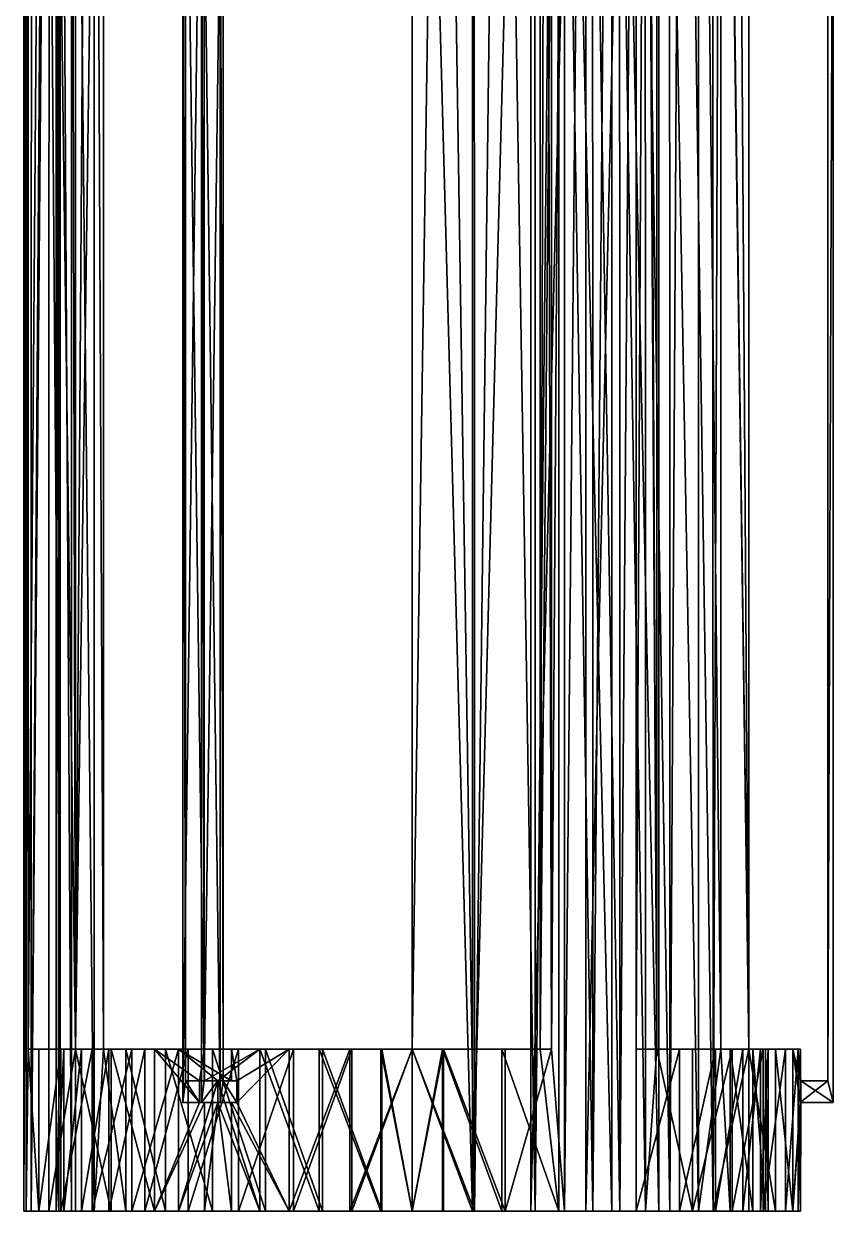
# Model space of a CAD drawing. Header units: inches. Extents: x 0 to 40, y 0 to 110.
# Drawn here: x 2 to 39.5, y 0 to 55 of the extents above; entities that cross this region are included whole.
import ezdxf

# ---------------------------------------------------------------- set-up
doc = ezdxf.new("R2010")
doc.units = ezdxf.units.IN
doc.header["$LTSCALE"] = 26.699852
doc.header["$MEASUREMENT"] = 0
doc.layers.add('1', color=7, linetype='CONTINUOUS')

msp = doc.modelspace()

# ---------------------------------------------------------------- linework, layer by layer
at = {"layer": '1', "linetype": 'Continuous'}
for points in [[(2.222, 99.036, 17.18), (2.961, 102.5, 17.31), (2.222, 7.5, 17.18), (2.222, 99.036, 17.18)], [(2.222, 7.5, 17.18), (2.961, 102.5, 17.31), (3.7, 7.5, 17.44), (2.222, 7.5, 17.18)], [(2.961, 102.5, 17.31), (3.7, 102.5, 17.44), (3.7, 7.5, 17.44), (2.961, 102.5, 17.31)], [(3.7, 7.5, 17.44), (3.7, 102.5, 17.44), (3.515, 102.5, 19.3), (3.7, 7.5, 17.44)], [(3.634, 102.5, 22.096), (3.634, 0, 22.096), (3.515, 102.5, 19.3), (3.634, 102.5, 22.096)], [(3.515, 102.5, 19.3), (3.634, 0, 22.096), (3.515, 0, 19.3), (3.515, 102.5, 19.3)], [(3.515, 102.5, 19.3), (3.515, 0, 19.3), (3.7, 7.5, 17.44), (3.515, 102.5, 19.3)], [(4.223, 102.5, 24.832), (4.223, 0, 24.832), (3.634, 102.5, 22.096), (4.223, 102.5, 24.832)], [(3.634, 102.5, 22.096), (4.223, 0, 24.832), (3.634, 0, 22.096), (3.634, 102.5, 22.096)], [(5.267, 102.5, 27.428), (5.267, 0, 27.428), (4.223, 102.5, 24.832), (5.267, 102.5, 27.428)], [(4.223, 102.5, 24.832), (5.267, 0, 27.428), (4.223, 0, 24.832), (4.223, 102.5, 24.832)], [(5.711, 7.5, 28.25), (5.711, 102.5, 28.25), (4.412, 7.5, 29), (5.711, 7.5, 28.25)], [(4.412, 7.5, 29), (5.711, 102.5, 28.25), (5.061, 102.5, 28.625), (4.412, 7.5, 29)], [(4.412, 7.5, 29), (5.061, 102.5, 28.625), (4.412, 99.036, 29), (4.412, 7.5, 29)], [(5.711, 102.5, 28.25), (5.711, 7.5, 28.25), (5.267, 102.5, 27.428), (5.711, 102.5, 28.25)], [(5.267, 102.5, 27.428), (5.711, 7.5, 28.25), (5.267, 0, 27.428), (5.267, 102.5, 27.428)], [(20, 7.5, 3.5), (22.789, 0, 3.737), (20, 102.5, 3.5), (20, 7.5, 3.5)], [(22.789, 0, 3.737), (22.789, 102.5, 3.737), (20, 102.5, 3.5), (22.789, 0, 3.737)], [(20, 7.5, 3.5), (20, 102.5, 3.5), (20, 7.5, 2), (20, 7.5, 3.5)], [(20, 7.5, 2), (20, 102.5, 3.5), (20, 102.5, 2.75), (20, 7.5, 2)], [(20, 7.5, 2), (20, 102.5, 2.75), (20, 99.036, 2), (20, 7.5, 2)], [(25.497, 0, 4.443), (25.497, 102.5, 4.443), (22.789, 0, 3.737), (25.497, 0, 4.443)], [(22.789, 0, 3.737), (25.497, 102.5, 4.443), (22.789, 102.5, 3.737), (22.789, 0, 3.737)], [(28.047, 0, 5.595), (28.047, 102.5, 5.595), (25.497, 0, 4.443), (28.047, 0, 5.595)], [(25.497, 0, 4.443), (28.047, 102.5, 5.595), (25.497, 102.5, 4.443), (25.497, 0, 4.443)], [(25.933, 7.5, 35.396), (25.933, 102.5, 35.396), (26.796, 102.5, 35.035), (25.933, 7.5, 35.396)], [(26.796, 102.5, 35.035), (26.796, 0, 35.035), (25.933, 7.5, 35.396), (26.796, 102.5, 35.035)], [(26.19, 102.5, 36.101), (25.933, 102.5, 35.396), (25.933, 7.5, 35.396), (26.19, 102.5, 36.101)], [(26.446, 7.5, 36.806), (26.19, 102.5, 36.101), (25.933, 7.5, 35.396), (26.446, 7.5, 36.806)], [(26.446, 99.036, 36.806), (26.19, 102.5, 36.101), (26.446, 7.5, 36.806), (26.446, 99.036, 36.806)], [(29.24, 102.5, 33.67), (29.24, 0, 33.67), (26.796, 102.5, 35.035), (29.24, 102.5, 33.67)], [(26.796, 102.5, 35.035), (29.24, 0, 33.67), (26.796, 0, 35.035), (26.796, 102.5, 35.035)], [(30.366, 0, 7.162), (30.366, 102.5, 7.162), (28.047, 0, 5.595), (30.366, 0, 7.162)], [(28.047, 0, 5.595), (30.366, 102.5, 7.162), (28.047, 102.5, 5.595), (28.047, 0, 5.595)], [(31.417, 102.5, 31.912), (31.417, 0, 31.912), (29.24, 102.5, 33.67), (31.417, 102.5, 31.912)], [(29.24, 102.5, 33.67), (31.417, 0, 31.912), (29.24, 0, 33.67), (29.24, 102.5, 33.67)], [(30.366, 0, 7.162), (30.367, 7.5, 7.163), (30.366, 102.5, 7.162), (30.366, 0, 7.162)], [(30.849, 102.5, 6.589), (30.366, 102.5, 7.162), (30.367, 7.5, 7.163), (30.849, 102.5, 6.589)], [(31.331, 7.5, 6.014), (30.849, 102.5, 6.589), (30.367, 7.5, 7.163), (31.331, 7.5, 6.014)], [(31.331, 99.036, 6.014), (30.849, 102.5, 6.589), (31.331, 7.5, 6.014), (31.331, 99.036, 6.014)], [(33.266, 102.5, 29.811), (33.266, 0, 29.811), (31.417, 102.5, 31.912), (33.266, 102.5, 29.811)], [(31.417, 102.5, 31.912), (33.266, 0, 29.811), (31.417, 0, 31.912), (31.417, 102.5, 31.912)], [(34.289, 102.5, 28.25), (34.289, 7.5, 28.25), (33.266, 102.5, 29.811), (34.289, 102.5, 28.25)], [(33.266, 102.5, 29.811), (34.289, 7.5, 28.25), (33.266, 0, 29.811), (33.266, 102.5, 29.811)], [(34.289, 7.5, 28.25), (34.289, 102.5, 28.25), (35.588, 7.5, 29), (34.289, 7.5, 28.25)], [(35.588, 7.5, 29), (34.289, 102.5, 28.25), (34.939, 102.5, 28.625), (35.588, 7.5, 29)], [(35.588, 7.5, 29), (34.939, 102.5, 28.625), (35.588, 99.036, 29), (35.588, 7.5, 29)], [(2.131, 0, 17.83), (2.017, 99.036, 20.724), (2.013, 99.036, 20.689), (2.131, 0, 17.83)], [(2.131, 0, 17.83), (2.013, 99.036, 20.689), (2.119, 99.036, 17.936), (2.131, 0, 17.83)], [(2.015, 0, 20.725), (2.364, 0, 23.6), (2.376, 99.036, 23.597), (2.015, 0, 20.725)], [(2.376, 99.036, 23.597), (2.329, 99.036, 23.427), (2.015, 0, 20.725), (2.376, 99.036, 23.597)], [(2.015, 0, 20.725), (2.329, 99.036, 23.427), (2.017, 99.036, 20.724), (2.015, 0, 20.725)], [(2.015, 0, 20.725), (2.017, 99.036, 20.724), (2.131, 0, 17.83), (2.015, 0, 20.725)], [(2.119, 99.036, 17.936), (2.133, 99.036, 17.831), (2.131, 0, 17.83), (2.119, 99.036, 17.936)], [(2.131, 0, 17.83), (2.133, 99.036, 17.831), (2.222, 7.5, 17.18), (2.131, 0, 17.83)], [(2.133, 99.036, 17.831), (2.222, 99.036, 17.18), (2.222, 7.5, 17.18), (2.133, 99.036, 17.831)], [(3.17, 0, 26.383), (3.189, 99.036, 26.374), (2.364, 0, 23.6), (3.17, 0, 26.383)], [(2.364, 0, 23.6), (3.189, 99.036, 26.374), (3.059, 99.036, 26.084), (2.364, 0, 23.6)], [(2.364, 0, 23.6), (3.059, 99.036, 26.084), (2.376, 99.036, 23.597), (2.364, 0, 23.6)], [(3.17, 0, 26.383), (4.412, 7.5, 29), (3.189, 99.036, 26.374), (3.17, 0, 26.383)], [(3.189, 99.036, 26.374), (4.412, 7.5, 29), (4.187, 99.036, 28.599), (3.189, 99.036, 26.374)], [(4.187, 99.036, 28.599), (4.412, 7.5, 29), (4.412, 99.036, 29), (4.187, 99.036, 28.599)], [(21.378, 99.036, 2.053), (22.887, 0, 2.233), (20, 7.5, 2), (21.378, 99.036, 2.053)], [(21.378, 99.036, 2.053), (20, 7.5, 2), (20, 99.036, 2), (21.378, 99.036, 2.053)], [(22.879, 99.036, 2.285), (22.887, 0, 2.233), (21.378, 99.036, 2.053), (22.879, 99.036, 2.285)], [(24.101, 99.036, 2.473), (22.887, 0, 2.233), (22.879, 99.036, 2.285), (24.101, 99.036, 2.473)], [(24.101, 99.036, 2.473), (25.7, 0, 2.926), (22.887, 0, 2.233), (24.101, 99.036, 2.473)], [(25.685, 99.036, 2.975), (25.7, 0, 2.926), (24.101, 99.036, 2.473), (25.685, 99.036, 2.975)], [(26.729, 99.036, 3.305), (25.7, 0, 2.926), (25.685, 99.036, 2.975), (26.729, 99.036, 3.305)], [(26.729, 99.036, 3.305), (28.365, 0, 4.062), (25.7, 0, 2.926), (26.729, 99.036, 3.305)], [(26.446, 99.036, 36.806), (26.446, 7.5, 36.806), (27.048, 99.036, 36.542), (26.446, 99.036, 36.806)], [(27.048, 99.036, 36.542), (26.446, 7.5, 36.806), (27.055, 0, 36.56), (27.048, 99.036, 36.542)], [(28.344, 99.036, 4.105), (28.365, 0, 4.062), (26.729, 99.036, 3.305), (28.344, 99.036, 4.105)], [(27.048, 99.036, 36.542), (27.055, 0, 36.56), (27.987, 99.036, 36.131), (27.048, 99.036, 36.542)], [(27.987, 99.036, 36.131), (27.055, 0, 36.56), (29.62, 0, 35.213), (27.987, 99.036, 36.131)], [(27.987, 99.036, 36.131), (29.62, 0, 35.213), (29.597, 99.036, 35.174), (27.987, 99.036, 36.131)], [(29.198, 99.036, 4.528), (28.365, 0, 4.062), (28.344, 99.036, 4.105), (29.198, 99.036, 4.528)], [(29.198, 99.036, 4.528), (30.813, 0, 5.61), (28.365, 0, 4.062), (29.198, 99.036, 4.528)], [(30.793, 99.036, 5.639), (30.813, 0, 5.61), (29.198, 99.036, 4.528), (30.793, 99.036, 5.639)], [(29.597, 99.036, 35.174), (29.62, 0, 35.213), (30.356, 99.036, 34.723), (29.597, 99.036, 35.174)], [(30.356, 99.036, 34.723), (29.62, 0, 35.213), (31.936, 0, 33.473), (30.356, 99.036, 34.723)], [(30.356, 99.036, 34.723), (31.936, 0, 33.473), (31.91, 99.036, 33.441), (30.356, 99.036, 34.723)], [(31.331, 99.036, 6.014), (31.331, 7.5, 6.014), (30.793, 99.036, 5.639), (31.331, 99.036, 6.014)], [(30.793, 99.036, 5.639), (31.331, 7.5, 6.014), (30.813, 0, 5.61), (30.793, 99.036, 5.639)], [(31.91, 99.036, 33.441), (31.936, 0, 33.473), (32.482, 99.036, 32.969), (31.91, 99.036, 33.441)], [(32.482, 99.036, 32.969), (31.936, 0, 33.473), (33.943, 0, 31.384), (32.482, 99.036, 32.969)], [(32.482, 99.036, 32.969), (33.943, 0, 31.384), (33.916, 99.036, 31.36), (32.482, 99.036, 32.969)], [(33.916, 99.036, 31.36), (33.943, 0, 31.384), (34.315, 99.036, 30.912), (33.916, 99.036, 31.36)], [(34.315, 99.036, 30.912), (33.943, 0, 31.384), (35.588, 7.5, 29), (34.315, 99.036, 30.912)], [(34.315, 99.036, 30.912), (35.588, 7.5, 29), (35.588, 99.036, 29), (34.315, 99.036, 30.912)], [(9.384, 71, 36.387), (9.509, 71, 36.171), (9.509, 6.036, 36.171), (9.384, 71, 36.387)], [(9.509, 6.036, 36.171), (9.384, 5.036, 36.387), (9.384, 71, 36.387), (9.509, 6.036, 36.171)], [(10.25, 5.036, 36.887), (10.25, 71, 36.887), (9.384, 5.036, 36.387), (10.25, 5.036, 36.887)], [(9.384, 5.036, 36.387), (10.25, 71, 36.887), (9.384, 71, 36.387), (9.384, 5.036, 36.387)], [(9.509, 6.036, 36.171), (9.509, 71, 36.171), (10.375, 6.036, 36.671), (9.509, 6.036, 36.171)], [(10.375, 6.036, 36.671), (9.509, 71, 36.171), (10.375, 71, 36.671), (10.375, 6.036, 36.671)], [(10.375, 71, 3.329), (10.25, 71, 3.113), (10.375, 6.036, 3.329), (10.375, 71, 3.329)], [(10.375, 6.036, 3.329), (10.25, 71, 3.113), (10.25, 5.036, 3.113), (10.375, 6.036, 3.329)], [(10.25, 5.036, 3.113), (10.25, 71, 3.113), (11.116, 5.036, 2.613), (10.25, 5.036, 3.113)], [(11.116, 5.036, 2.613), (10.25, 71, 3.113), (11.116, 71, 2.613), (11.116, 5.036, 2.613)], [(10.375, 71, 36.671), (10.25, 71, 36.887), (10.375, 6.036, 36.671), (10.375, 71, 36.671)], [(10.375, 6.036, 36.671), (10.25, 71, 36.887), (10.25, 5.036, 36.887), (10.375, 6.036, 36.671)], [(11.241, 6.036, 2.829), (11.241, 71, 2.829), (10.375, 6.036, 3.329), (11.241, 6.036, 2.829)], [(10.375, 6.036, 3.329), (11.241, 71, 2.829), (10.375, 71, 3.329), (10.375, 6.036, 3.329)], [(11.116, 71, 2.613), (11.241, 71, 2.829), (11.241, 6.036, 2.829), (11.116, 71, 2.613)], [(11.241, 6.036, 2.829), (11.116, 5.036, 2.613), (11.116, 71, 2.613), (11.241, 6.036, 2.829)], [(39.25, 6.036, 21), (39.25, 71, 21), (39.25, 6.036, 20), (39.25, 6.036, 21)], [(39.25, 6.036, 20), (39.25, 71, 21), (39.25, 71, 20), (39.25, 6.036, 20)], [(39.25, 71, 20), (39.5, 71, 20), (39.25, 6.036, 20), (39.25, 71, 20)], [(39.25, 6.036, 20), (39.5, 71, 20), (39.5, 5.036, 20), (39.25, 6.036, 20)], [(39.5, 71, 21), (39.25, 71, 21), (39.25, 6.036, 21), (39.5, 71, 21)], [(39.25, 6.036, 21), (39.5, 5.036, 21), (39.5, 71, 21), (39.25, 6.036, 21)], [(39.5, 5.036, 20), (39.5, 71, 20), (39.5, 5.036, 21), (39.5, 5.036, 20)], [(39.5, 5.036, 21), (39.5, 71, 20), (39.5, 71, 21), (39.5, 5.036, 21)], [(2.131, 0, 17.83), (2.222, 7.5, 17.18), (2.711, 0, 14.992), (2.131, 0, 17.83)], [(2.222, 7.5, 17.18), (3.7, 7.5, 17.44), (3.87, 7.5, 16.524), (2.222, 7.5, 17.18)], [(3.87, 7.5, 16.524), (2.711, 7.5, 14.992), (2.222, 7.5, 17.18), (3.87, 7.5, 16.524)], [(2.711, 0, 14.992), (2.222, 7.5, 17.18), (2.711, 7.5, 14.992), (2.711, 0, 14.992)], [(3.87, 7.5, 16.524), (3.738, 7.5, 12.284), (2.711, 7.5, 14.992), (3.87, 7.5, 16.524)], [(2.711, 0, 14.992), (3.738, 7.5, 12.284), (3.738, 0, 12.284), (2.711, 0, 14.992)], [(2.711, 0, 14.992), (2.711, 7.5, 14.992), (3.738, 7.5, 12.284), (2.711, 0, 14.992)], [(4.412, 0, 29), (4.412, 7.5, 29), (3.17, 0, 26.383), (4.412, 0, 29)], [(3.515, 0, 19.3), (3.87, 0, 16.524), (3.87, 7.5, 16.524), (3.515, 0, 19.3)], [(3.7, 7.5, 17.44), (3.515, 0, 19.3), (3.87, 7.5, 16.524), (3.7, 7.5, 17.44)], [(4.69, 7.5, 13.848), (5.186, 7.5, 9.775), (3.738, 7.5, 12.284), (4.69, 7.5, 13.848)], [(4.69, 7.5, 13.848), (3.738, 7.5, 12.284), (3.87, 7.5, 16.524), (4.69, 7.5, 13.848)], [(3.738, 0, 12.284), (3.738, 7.5, 12.284), (5.186, 7.5, 9.775), (3.738, 0, 12.284)], [(3.738, 0, 12.284), (5.186, 7.5, 9.775), (5.186, 0, 9.775), (3.738, 0, 12.284)], [(3.87, 7.5, 16.524), (3.87, 0, 16.524), (4.69, 7.5, 13.848), (3.87, 7.5, 16.524)], [(4.69, 7.5, 13.848), (3.87, 0, 16.524), (4.69, 0, 13.848), (4.69, 7.5, 13.848)], [(5.711, 7.5, 28.25), (4.412, 7.5, 29), (6.734, 7.5, 29.811), (5.711, 7.5, 28.25)], [(6.734, 7.5, 29.811), (4.412, 7.5, 29), (6.057, 7.5, 31.384), (6.734, 7.5, 29.811)], [(4.412, 7.5, 29), (4.412, 0, 29), (6.057, 0, 31.384), (4.412, 7.5, 29)], [(4.412, 7.5, 29), (6.057, 0, 31.384), (6.057, 7.5, 31.384), (4.412, 7.5, 29)], [(4.69, 7.5, 13.848), (4.69, 0, 13.848), (5.95, 7.5, 11.349), (4.69, 7.5, 13.848)], [(5.95, 7.5, 11.349), (4.69, 0, 13.848), (5.95, 0, 11.349), (5.95, 7.5, 11.349)], [(5.95, 7.5, 11.349), (5.186, 7.5, 9.775), (4.69, 7.5, 13.848), (5.95, 7.5, 11.349)], [(5.95, 7.5, 11.349), (7.018, 7.5, 7.531), (5.186, 7.5, 9.775), (5.95, 7.5, 11.349)], [(5.186, 0, 9.775), (5.186, 7.5, 9.775), (7.018, 7.5, 7.531), (5.186, 0, 9.775)], [(5.186, 0, 9.775), (7.018, 7.5, 7.531), (7.018, 0, 7.531), (5.186, 0, 9.775)], [(5.711, 7.5, 28.25), (6.734, 0, 29.811), (5.267, 0, 27.428), (5.711, 7.5, 28.25)], [(6.734, 7.5, 29.811), (6.734, 0, 29.811), (5.711, 7.5, 28.25), (6.734, 7.5, 29.811)], [(5.95, 7.5, 11.349), (5.95, 0, 11.349), (7.614, 7.5, 9.099), (5.95, 7.5, 11.349)], [(7.614, 7.5, 9.099), (5.95, 0, 11.349), (7.614, 0, 9.099), (7.614, 7.5, 9.099)], [(7.614, 7.5, 9.099), (7.018, 7.5, 7.531), (5.95, 7.5, 11.349), (7.614, 7.5, 9.099)], [(6.734, 7.5, 29.811), (6.057, 7.5, 31.384), (8.583, 7.5, 31.912), (6.734, 7.5, 29.811)], [(8.583, 7.5, 31.912), (6.057, 7.5, 31.384), (8.064, 7.5, 33.473), (8.583, 7.5, 31.912)], [(6.057, 7.5, 31.384), (6.057, 0, 31.384), (8.064, 0, 33.473), (6.057, 7.5, 31.384)], [(6.057, 7.5, 31.384), (8.064, 0, 33.473), (8.064, 7.5, 33.473), (6.057, 7.5, 31.384)], [(8.583, 7.5, 31.912), (8.583, 0, 31.912), (6.734, 7.5, 29.811), (8.583, 7.5, 31.912)], [(6.734, 7.5, 29.811), (8.583, 0, 31.912), (6.734, 0, 29.811), (6.734, 7.5, 29.811)], [(7.614, 7.5, 9.099), (9.187, 7.5, 5.61), (7.018, 7.5, 7.531), (7.614, 7.5, 9.099)], [(7.018, 0, 7.531), (7.018, 7.5, 7.531), (9.187, 7.5, 5.61), (7.018, 0, 7.531)], [(7.018, 0, 7.531), (9.187, 7.5, 5.61), (9.187, 0, 5.61), (7.018, 0, 7.531)], [(7.614, 7.5, 9.099), (7.614, 0, 9.099), (9.634, 7.5, 7.162), (7.614, 7.5, 9.099)], [(9.634, 7.5, 7.162), (7.614, 0, 9.099), (9.634, 0, 7.162), (9.634, 7.5, 7.162)], [(9.634, 7.5, 7.162), (9.187, 7.5, 5.61), (7.614, 7.5, 9.099), (9.634, 7.5, 7.162)], [(8.583, 7.5, 31.912), (8.064, 7.5, 33.473), (10.76, 7.5, 33.67), (8.583, 7.5, 31.912)], [(10.76, 7.5, 33.67), (8.064, 7.5, 33.473), (10.38, 7.5, 35.213), (10.76, 7.5, 33.67)], [(10.148, 6.036, 35.064), (10.38, 7.5, 35.213), (8.064, 7.5, 33.473), (10.148, 6.036, 35.064)], [(10.148, 6.036, 35.064), (8.064, 7.5, 33.473), (10.148, 5.036, 35.064), (10.148, 6.036, 35.064)], [(10.148, 5.036, 35.064), (8.064, 7.5, 33.473), (8.064, 0, 33.473), (10.148, 5.036, 35.064)], [(10.76, 7.5, 33.67), (10.76, 0, 33.67), (8.583, 7.5, 31.912), (10.76, 7.5, 33.67)], [(8.583, 7.5, 31.912), (10.76, 0, 33.67), (8.583, 0, 31.912), (8.583, 7.5, 31.912)], [(9.634, 7.5, 7.162), (11.635, 7.5, 4.062), (9.187, 7.5, 5.61), (9.634, 7.5, 7.162)], [(11.635, 7.5, 4.062), (11.635, 6.036, 4.062), (9.187, 7.5, 5.61), (11.635, 7.5, 4.062)], [(9.187, 7.5, 5.61), (11.635, 6.036, 4.062), (11, 6.036, 4.412), (9.187, 7.5, 5.61)], [(9.187, 0, 5.61), (9.187, 7.5, 5.61), (11, 6.036, 4.412), (9.187, 0, 5.61)], [(9.634, 7.5, 7.162), (9.634, 0, 7.162), (11.953, 7.5, 5.595), (9.634, 7.5, 7.162)], [(11.953, 7.5, 5.595), (9.634, 0, 7.162), (11.953, 0, 5.595), (11.953, 7.5, 5.595)], [(11.953, 7.5, 5.595), (11.635, 7.5, 4.062), (9.634, 7.5, 7.162), (11.953, 7.5, 5.595)], [(10.38, 6.036, 35.213), (10.38, 7.5, 35.213), (10.148, 6.036, 35.064), (10.38, 6.036, 35.213)], [(10.76, 7.5, 33.67), (10.38, 7.5, 35.213), (13.204, 7.5, 35.035), (10.76, 7.5, 33.67)], [(13.204, 7.5, 35.035), (10.38, 7.5, 35.213), (12.945, 7.5, 36.56), (13.204, 7.5, 35.035)], [(11, 6.036, 35.588), (12.945, 7.5, 36.56), (10.38, 6.036, 35.213), (11, 6.036, 35.588)], [(10.38, 6.036, 35.213), (12.945, 7.5, 36.56), (10.38, 7.5, 35.213), (10.38, 6.036, 35.213)], [(13.204, 7.5, 35.035), (13.204, 0, 35.035), (10.76, 7.5, 33.67), (13.204, 7.5, 35.035)], [(10.76, 7.5, 33.67), (13.204, 0, 35.035), (10.76, 0, 33.67), (10.76, 7.5, 33.67)], [(12.945, 0, 36.56), (12.945, 7.5, 36.56), (11, 6.036, 35.588), (12.945, 0, 36.56)], [(11.953, 7.5, 5.595), (14.3, 7.5, 2.926), (11.635, 7.5, 4.062), (11.953, 7.5, 5.595)], [(14.3, 7.5, 2.926), (11.88, 6.036, 3.936), (11.635, 7.5, 4.062), (14.3, 7.5, 2.926)], [(11.635, 7.5, 4.062), (11.88, 6.036, 3.936), (11.635, 6.036, 4.062), (11.635, 7.5, 4.062)], [(14.3, 7.5, 2.926), (14.3, 0, 2.926), (11.88, 5.036, 3.936), (14.3, 7.5, 2.926)], [(14.3, 7.5, 2.926), (11.88, 5.036, 3.936), (11.88, 6.036, 3.936), (14.3, 7.5, 2.926)], [(11.953, 7.5, 5.595), (11.953, 0, 5.595), (14.503, 7.5, 4.443), (11.953, 7.5, 5.595)], [(14.503, 7.5, 4.443), (11.953, 0, 5.595), (14.503, 0, 4.443), (14.503, 7.5, 4.443)], [(14.503, 7.5, 4.443), (14.3, 7.5, 2.926), (11.953, 7.5, 5.595), (14.503, 7.5, 4.443)], [(13.204, 7.5, 35.035), (12.945, 7.5, 36.56), (15.842, 7.5, 35.968), (13.204, 7.5, 35.035)], [(15.842, 7.5, 35.968), (12.945, 7.5, 36.56), (15.692, 7.5, 37.477), (15.842, 7.5, 35.968)], [(15.692, 0, 37.477), (15.692, 7.5, 37.477), (12.945, 7.5, 36.56), (15.692, 0, 37.477)], [(15.692, 0, 37.477), (12.945, 7.5, 36.56), (12.945, 0, 36.56), (15.692, 0, 37.477)], [(15.842, 7.5, 35.968), (15.842, 0, 35.968), (13.204, 7.5, 35.035), (15.842, 7.5, 35.968)], [(13.204, 7.5, 35.035), (15.842, 0, 35.968), (13.204, 0, 35.035), (13.204, 7.5, 35.035)], [(14.503, 7.5, 4.443), (17.113, 7.5, 2.233), (14.3, 7.5, 2.926), (14.503, 7.5, 4.443)], [(17.113, 7.5, 2.233), (17.113, 0, 2.233), (14.3, 0, 2.926), (17.113, 7.5, 2.233)], [(17.113, 7.5, 2.233), (14.3, 0, 2.926), (14.3, 7.5, 2.926), (17.113, 7.5, 2.233)], [(14.503, 7.5, 4.443), (14.503, 0, 4.443), (17.211, 7.5, 3.737), (14.503, 7.5, 4.443)], [(17.211, 7.5, 3.737), (14.503, 0, 4.443), (17.211, 0, 3.737), (17.211, 7.5, 3.737)], [(17.211, 7.5, 3.737), (17.113, 7.5, 2.233), (14.503, 7.5, 4.443), (17.211, 7.5, 3.737)], [(15.842, 7.5, 35.968), (15.692, 7.5, 37.477), (18.601, 7.5, 36.441), (15.842, 7.5, 35.968)], [(18.601, 7.5, 36.441), (15.692, 7.5, 37.477), (18.552, 7.5, 37.942), (18.601, 7.5, 36.441)], [(18.552, 0, 37.942), (18.552, 7.5, 37.942), (15.692, 7.5, 37.477), (18.552, 0, 37.942)], [(18.552, 0, 37.942), (15.692, 7.5, 37.477), (15.692, 0, 37.477), (18.552, 0, 37.942)], [(18.601, 7.5, 36.441), (18.601, 0, 36.441), (15.842, 7.5, 35.968), (18.601, 7.5, 36.441)], [(15.842, 7.5, 35.968), (18.601, 0, 36.441), (15.842, 0, 35.968), (15.842, 7.5, 35.968)], [(17.211, 7.5, 3.737), (20, 7.5, 2), (17.113, 7.5, 2.233), (17.211, 7.5, 3.737)], [(20, 7.5, 2), (20, 0, 2), (17.113, 0, 2.233), (20, 7.5, 2)], [(20, 7.5, 2), (17.113, 0, 2.233), (17.113, 7.5, 2.233), (20, 7.5, 2)], [(17.211, 7.5, 3.737), (17.211, 0, 3.737), (20, 7.5, 3.5), (17.211, 7.5, 3.737)], [(17.211, 0, 3.737), (20, 0, 3.5), (20, 7.5, 3.5), (17.211, 0, 3.737)], [(20, 7.5, 3.5), (20, 7.5, 2), (17.211, 7.5, 3.737), (20, 7.5, 3.5)], [(18.601, 7.5, 36.441), (18.552, 7.5, 37.942), (21.399, 7.5, 36.441), (18.601, 7.5, 36.441)], [(21.399, 7.5, 36.441), (18.552, 7.5, 37.942), (21.448, 7.5, 37.942), (21.399, 7.5, 36.441)], [(20, 0, 38), (21.448, 7.5, 37.942), (18.552, 7.5, 37.942), (20, 0, 38)], [(20, 0, 38), (18.552, 7.5, 37.942), (18.552, 0, 37.942), (20, 0, 38)], [(21.399, 7.5, 36.441), (20, 0, 36.5), (18.601, 7.5, 36.441), (21.399, 7.5, 36.441)], [(18.601, 7.5, 36.441), (20, 0, 36.5), (18.601, 0, 36.441), (18.601, 7.5, 36.441)], [(21.399, 7.5, 36.441), (21.399, 0, 36.441), (20, 0, 36.5), (21.399, 7.5, 36.441)], [(20, 7.5, 3.5), (20, 0, 3.5), (22.789, 0, 3.737), (20, 7.5, 3.5)], [(21.448, 0, 37.942), (21.448, 7.5, 37.942), (20, 0, 38), (21.448, 0, 37.942)], [(22.887, 0, 2.233), (20, 0, 2), (20, 7.5, 2), (22.887, 0, 2.233)], [(21.399, 7.5, 36.441), (24.158, 7.5, 35.968), (24.158, 0, 35.968), (21.399, 7.5, 36.441)], [(24.158, 0, 35.968), (21.399, 0, 36.441), (21.399, 7.5, 36.441), (24.158, 0, 35.968)], [(21.399, 7.5, 36.441), (21.448, 7.5, 37.942), (24.158, 7.5, 35.968), (21.399, 7.5, 36.441)], [(24.158, 7.5, 35.968), (21.448, 7.5, 37.942), (24.308, 7.5, 37.477), (24.158, 7.5, 35.968)], [(21.448, 7.5, 37.942), (21.448, 0, 37.942), (24.308, 0, 37.477), (21.448, 7.5, 37.942)], [(24.308, 0, 37.477), (24.308, 7.5, 37.477), (21.448, 7.5, 37.942), (24.308, 0, 37.477)], [(24.158, 0, 35.968), (24.158, 7.5, 35.968), (26.796, 0, 35.035), (24.158, 0, 35.968)], [(25.933, 7.5, 35.396), (26.796, 0, 35.035), (24.158, 7.5, 35.968), (25.933, 7.5, 35.396)], [(24.158, 7.5, 35.968), (24.308, 7.5, 37.477), (25.933, 7.5, 35.396), (24.158, 7.5, 35.968)], [(25.933, 7.5, 35.396), (24.308, 7.5, 37.477), (26.446, 7.5, 36.806), (25.933, 7.5, 35.396)], [(27.055, 0, 36.56), (26.446, 7.5, 36.806), (24.308, 0, 37.477), (27.055, 0, 36.56)], [(24.308, 0, 37.477), (26.446, 7.5, 36.806), (24.308, 7.5, 37.477), (24.308, 0, 37.477)], [(32.386, 0, 9.099), (32.386, 7.5, 9.099), (30.366, 0, 7.162), (32.386, 0, 9.099)], [(32.386, 7.5, 9.099), (30.367, 7.5, 7.163), (30.366, 0, 7.162), (32.386, 7.5, 9.099)], [(31.331, 7.5, 6.014), (30.367, 7.5, 7.163), (32.982, 7.5, 7.531), (31.331, 7.5, 6.014)], [(32.982, 7.5, 7.531), (30.367, 7.5, 7.163), (32.386, 7.5, 9.099), (32.982, 7.5, 7.531)], [(30.813, 0, 5.61), (31.331, 7.5, 6.014), (32.982, 0, 7.531), (30.813, 0, 5.61)], [(32.982, 0, 7.531), (31.331, 7.5, 6.014), (32.982, 7.5, 7.531), (32.982, 0, 7.531)], [(34.05, 0, 11.349), (34.05, 7.5, 11.349), (32.386, 0, 9.099), (34.05, 0, 11.349)], [(32.386, 0, 9.099), (34.05, 7.5, 11.349), (32.386, 7.5, 9.099), (32.386, 0, 9.099)], [(32.982, 7.5, 7.531), (32.386, 7.5, 9.099), (34.814, 7.5, 9.775), (32.982, 7.5, 7.531)], [(34.814, 7.5, 9.775), (32.386, 7.5, 9.099), (34.05, 7.5, 11.349), (34.814, 7.5, 9.775)], [(32.982, 0, 7.531), (34.814, 7.5, 9.775), (34.814, 0, 9.775), (32.982, 0, 7.531)], [(32.982, 0, 7.531), (32.982, 7.5, 7.531), (34.814, 7.5, 9.775), (32.982, 0, 7.531)], [(33.266, 0, 29.811), (34.289, 7.5, 28.25), (34.733, 0, 27.428), (33.266, 0, 29.811)], [(33.943, 0, 31.384), (35.588, 0, 29), (35.588, 7.5, 29), (33.943, 0, 31.384)], [(35.31, 0, 13.848), (35.31, 7.5, 13.848), (34.05, 0, 11.349), (35.31, 0, 13.848)], [(34.05, 0, 11.349), (35.31, 7.5, 13.848), (34.05, 7.5, 11.349), (34.05, 0, 11.349)], [(34.814, 7.5, 9.775), (34.05, 7.5, 11.349), (36.262, 7.5, 12.284), (34.814, 7.5, 9.775)], [(36.262, 7.5, 12.284), (34.05, 7.5, 11.349), (35.31, 7.5, 13.848), (36.262, 7.5, 12.284)], [(34.733, 0, 27.428), (34.289, 7.5, 28.25), (34.733, 7.5, 27.428), (34.733, 0, 27.428)], [(35.588, 7.5, 29), (34.733, 7.5, 27.428), (34.289, 7.5, 28.25), (35.588, 7.5, 29)], [(34.733, 0, 27.428), (34.733, 7.5, 27.428), (35.777, 0, 24.832), (34.733, 0, 27.428)], [(35.777, 0, 24.832), (34.733, 7.5, 27.428), (35.777, 7.5, 24.832), (35.777, 0, 24.832)], [(35.588, 7.5, 29), (35.777, 7.5, 24.832), (34.733, 7.5, 27.428), (35.588, 7.5, 29)], [(34.814, 0, 9.775), (34.814, 7.5, 9.775), (36.262, 7.5, 12.284), (34.814, 0, 9.775)], [(34.814, 0, 9.775), (36.262, 7.5, 12.284), (36.262, 0, 12.284), (34.814, 0, 9.775)], [(36.13, 0, 16.524), (36.13, 7.5, 16.524), (35.31, 0, 13.848), (36.13, 0, 16.524)], [(35.31, 0, 13.848), (36.13, 7.5, 16.524), (35.31, 7.5, 13.848), (35.31, 0, 13.848)], [(36.262, 7.5, 12.284), (35.31, 7.5, 13.848), (37.289, 7.5, 14.992), (36.262, 7.5, 12.284)], [(37.289, 7.5, 14.992), (35.31, 7.5, 13.848), (36.13, 7.5, 16.524), (37.289, 7.5, 14.992)], [(36.83, 7.5, 26.383), (35.777, 7.5, 24.832), (35.588, 7.5, 29), (36.83, 7.5, 26.383)], [(35.588, 7.5, 29), (35.588, 0, 29), (36.83, 0, 26.383), (35.588, 7.5, 29)], [(35.588, 7.5, 29), (36.83, 0, 26.383), (36.83, 7.5, 26.383), (35.588, 7.5, 29)], [(35.777, 0, 24.832), (35.777, 7.5, 24.832), (36.366, 0, 22.096), (35.777, 0, 24.832)], [(36.366, 0, 22.096), (35.777, 7.5, 24.832), (36.366, 7.5, 22.096), (36.366, 0, 22.096)], [(36.83, 7.5, 26.383), (36.366, 7.5, 22.096), (35.777, 7.5, 24.832), (36.83, 7.5, 26.383)], [(36.485, 0, 19.3), (36.485, 7.5, 19.3), (36.13, 0, 16.524), (36.485, 0, 19.3)], [(36.13, 0, 16.524), (36.485, 7.5, 19.3), (36.13, 7.5, 16.524), (36.13, 0, 16.524)], [(37.289, 7.5, 14.992), (36.13, 7.5, 16.524), (37.869, 7.5, 17.83), (37.289, 7.5, 14.992)], [(37.869, 7.5, 17.83), (36.13, 7.5, 16.524), (36.485, 7.5, 19.3), (37.869, 7.5, 17.83)], [(36.262, 0, 12.284), (36.262, 7.5, 12.284), (37.289, 7.5, 14.992), (36.262, 0, 12.284)], [(36.262, 0, 12.284), (37.289, 7.5, 14.992), (37.289, 0, 14.992), (36.262, 0, 12.284)], [(36.366, 0, 22.096), (36.366, 7.5, 22.096), (36.485, 0, 19.3), (36.366, 0, 22.096)], [(36.485, 0, 19.3), (36.366, 7.5, 22.096), (36.485, 7.5, 19.3), (36.485, 0, 19.3)], [(36.485, 7.5, 19.3), (36.366, 7.5, 22.096), (37.636, 7.5, 23.6), (36.485, 7.5, 19.3)], [(37.636, 7.5, 23.6), (36.366, 7.5, 22.096), (36.83, 7.5, 26.383), (37.636, 7.5, 23.6)], [(37.869, 7.5, 17.83), (36.485, 7.5, 19.3), (37.985, 7.5, 20.725), (37.869, 7.5, 17.83)], [(37.985, 7.5, 20.725), (36.485, 7.5, 19.3), (37.636, 7.5, 23.6), (37.985, 7.5, 20.725)], [(36.83, 7.5, 26.383), (36.83, 0, 26.383), (37.636, 0, 23.6), (36.83, 7.5, 26.383)], [(36.83, 7.5, 26.383), (37.636, 0, 23.6), (37.636, 7.5, 23.6), (36.83, 7.5, 26.383)], [(37.289, 0, 14.992), (37.289, 7.5, 14.992), (37.869, 7.5, 17.83), (37.289, 0, 14.992)], [(37.289, 0, 14.992), (37.869, 7.5, 17.83), (37.869, 0, 17.83), (37.289, 0, 14.992)], [(37.636, 7.5, 23.6), (37.972, 6.036, 21), (37.985, 7.5, 20.725), (37.636, 7.5, 23.6)], [(37.636, 7.5, 23.6), (37.636, 0, 23.6), (37.972, 5.036, 21), (37.636, 7.5, 23.6)], [(37.636, 7.5, 23.6), (37.972, 5.036, 21), (37.972, 6.036, 21), (37.636, 7.5, 23.6)], [(37.985, 7.5, 20.725), (37.985, 6.036, 20.725), (37.869, 7.5, 17.83), (37.985, 7.5, 20.725)], [(37.869, 7.5, 17.83), (37.985, 6.036, 20.725), (38, 6.036, 20), (37.869, 7.5, 17.83)], [(37.869, 0, 17.83), (37.869, 7.5, 17.83), (38, 6.036, 20), (37.869, 0, 17.83)], [(37.985, 7.5, 20.725), (37.972, 6.036, 21), (37.985, 6.036, 20.725), (37.985, 7.5, 20.725)], [(9.187, 0, 5.61), (11, 6.036, 4.412), (11, 5.036, 4.412), (9.187, 0, 5.61)], [(9.509, 6.036, 36.171), (10.148, 5.036, 35.064), (9.384, 5.036, 36.387), (9.509, 6.036, 36.171)], [(10.148, 6.036, 35.064), (10.148, 5.036, 35.064), (9.509, 6.036, 36.171), (10.148, 6.036, 35.064)], [(10.375, 6.036, 36.671), (11, 6.036, 35.588), (9.509, 6.036, 36.171), (10.375, 6.036, 36.671)], [(9.509, 6.036, 36.171), (11, 6.036, 35.588), (10.38, 6.036, 35.213), (9.509, 6.036, 36.171)], [(9.509, 6.036, 36.171), (10.38, 6.036, 35.213), (10.148, 6.036, 35.064), (9.509, 6.036, 36.171)], [(10.375, 6.036, 3.329), (10.25, 5.036, 3.113), (11, 6.036, 4.412), (10.375, 6.036, 3.329)], [(11, 6.036, 4.412), (10.25, 5.036, 3.113), (11, 5.036, 4.412), (11, 6.036, 4.412)], [(10.375, 6.036, 36.671), (10.25, 5.036, 36.887), (11, 6.036, 35.588), (10.375, 6.036, 36.671)], [(11, 6.036, 35.588), (10.25, 5.036, 36.887), (11, 5.036, 35.588), (11, 6.036, 35.588)], [(10.375, 6.036, 3.329), (11, 6.036, 4.412), (11.241, 6.036, 2.829), (10.375, 6.036, 3.329)], [(12.945, 0, 36.56), (11, 6.036, 35.588), (11, 5.036, 35.588), (12.945, 0, 36.56)], [(11.241, 6.036, 2.829), (11, 6.036, 4.412), (11.635, 6.036, 4.062), (11.241, 6.036, 2.829)], [(11.241, 6.036, 2.829), (11.88, 5.036, 3.936), (11.116, 5.036, 2.613), (11.241, 6.036, 2.829)], [(11.88, 6.036, 3.936), (11.88, 5.036, 3.936), (11.241, 6.036, 2.829), (11.88, 6.036, 3.936)], [(11.241, 6.036, 2.829), (11.635, 6.036, 4.062), (11.88, 6.036, 3.936), (11.241, 6.036, 2.829)], [(37.869, 0, 17.83), (38, 6.036, 20), (38, 5.036, 20), (37.869, 0, 17.83)], [(37.972, 6.036, 21), (37.972, 5.036, 21), (39.25, 6.036, 21), (37.972, 6.036, 21)], [(39.25, 6.036, 21), (37.972, 5.036, 21), (39.5, 5.036, 21), (39.25, 6.036, 21)], [(39.25, 6.036, 21), (37.985, 6.036, 20.725), (37.972, 6.036, 21), (39.25, 6.036, 21)], [(39.25, 6.036, 21), (38, 6.036, 20), (37.985, 6.036, 20.725), (39.25, 6.036, 21)], [(39.25, 6.036, 20), (39.5, 5.036, 20), (38, 6.036, 20), (39.25, 6.036, 20)], [(38, 6.036, 20), (39.5, 5.036, 20), (38, 5.036, 20), (38, 6.036, 20)], [(39.25, 6.036, 20), (38, 6.036, 20), (39.25, 6.036, 21), (39.25, 6.036, 20)], [(10.148, 5.036, 35.064), (8.064, 0, 33.473), (10.38, 5.036, 35.213), (10.148, 5.036, 35.064)], [(10.38, 5.036, 35.213), (8.064, 0, 33.473), (10.38, 0, 35.213), (10.38, 5.036, 35.213)], [(11, 5.036, 4.412), (11.635, 0, 4.062), (9.187, 0, 5.61), (11, 5.036, 4.412)], [(10.38, 5.036, 35.213), (10.25, 5.036, 36.887), (9.384, 5.036, 36.387), (10.38, 5.036, 35.213)], [(10.38, 5.036, 35.213), (9.384, 5.036, 36.387), (10.148, 5.036, 35.064), (10.38, 5.036, 35.213)], [(11, 5.036, 4.412), (10.25, 5.036, 3.113), (11.635, 5.036, 4.062), (11, 5.036, 4.412)], [(11.635, 5.036, 4.062), (10.25, 5.036, 3.113), (11.116, 5.036, 2.613), (11.635, 5.036, 4.062)], [(11, 5.036, 35.588), (10.25, 5.036, 36.887), (10.38, 5.036, 35.213), (11, 5.036, 35.588)], [(10.38, 5.036, 35.213), (10.38, 0, 35.213), (11, 5.036, 35.588), (10.38, 5.036, 35.213)], [(11, 5.036, 35.588), (10.38, 0, 35.213), (12.945, 0, 36.56), (11, 5.036, 35.588)], [(11.635, 5.036, 4.062), (11.635, 0, 4.062), (11, 5.036, 4.412), (11.635, 5.036, 4.062)], [(11.635, 5.036, 4.062), (11.116, 5.036, 2.613), (11.88, 5.036, 3.936), (11.635, 5.036, 4.062)], [(11.88, 5.036, 3.936), (14.3, 0, 2.926), (11.635, 5.036, 4.062), (11.88, 5.036, 3.936)], [(11.635, 5.036, 4.062), (14.3, 0, 2.926), (11.635, 0, 4.062), (11.635, 5.036, 4.062)], [(37.972, 5.036, 21), (37.636, 0, 23.6), (37.985, 5.036, 20.725), (37.972, 5.036, 21)], [(37.985, 5.036, 20.725), (37.636, 0, 23.6), (37.985, 0, 20.725), (37.985, 5.036, 20.725)], [(38, 5.036, 20), (37.985, 0, 20.725), (37.869, 0, 17.83), (38, 5.036, 20)], [(37.985, 5.036, 20.725), (39.5, 5.036, 21), (37.972, 5.036, 21), (37.985, 5.036, 20.725)], [(38, 5.036, 20), (39.5, 5.036, 20), (37.985, 5.036, 20.725), (38, 5.036, 20)], [(37.985, 5.036, 20.725), (39.5, 5.036, 20), (39.5, 5.036, 21), (37.985, 5.036, 20.725)], [(37.985, 5.036, 20.725), (37.985, 0, 20.725), (38, 5.036, 20), (37.985, 5.036, 20.725)], [(3.515, 0, 19.3), (2.364, 0, 23.6), (2.015, 0, 20.725), (3.515, 0, 19.3)], [(3.515, 0, 19.3), (2.015, 0, 20.725), (2.131, 0, 17.83), (3.515, 0, 19.3)], [(3.515, 0, 19.3), (2.131, 0, 17.83), (3.87, 0, 16.524), (3.515, 0, 19.3)], [(3.87, 0, 16.524), (2.131, 0, 17.83), (2.711, 0, 14.992), (3.87, 0, 16.524)], [(3.634, 0, 22.096), (3.17, 0, 26.383), (2.364, 0, 23.6), (3.634, 0, 22.096)], [(3.634, 0, 22.096), (2.364, 0, 23.6), (3.515, 0, 19.3), (3.634, 0, 22.096)], [(3.87, 0, 16.524), (2.711, 0, 14.992), (4.69, 0, 13.848), (3.87, 0, 16.524)], [(4.69, 0, 13.848), (2.711, 0, 14.992), (3.738, 0, 12.284), (4.69, 0, 13.848)], [(4.223, 0, 24.832), (4.412, 0, 29), (3.17, 0, 26.383), (4.223, 0, 24.832)], [(4.223, 0, 24.832), (3.17, 0, 26.383), (3.634, 0, 22.096), (4.223, 0, 24.832)], [(4.69, 0, 13.848), (3.738, 0, 12.284), (5.95, 0, 11.349), (4.69, 0, 13.848)], [(5.95, 0, 11.349), (3.738, 0, 12.284), (5.186, 0, 9.775), (5.95, 0, 11.349)], [(5.267, 0, 27.428), (4.412, 0, 29), (4.223, 0, 24.832), (5.267, 0, 27.428)], [(5.267, 0, 27.428), (6.057, 0, 31.384), (4.412, 0, 29), (5.267, 0, 27.428)], [(5.95, 0, 11.349), (5.186, 0, 9.775), (7.614, 0, 9.099), (5.95, 0, 11.349)], [(7.614, 0, 9.099), (5.186, 0, 9.775), (7.018, 0, 7.531), (7.614, 0, 9.099)], [(6.734, 0, 29.811), (6.057, 0, 31.384), (5.267, 0, 27.428), (6.734, 0, 29.811)], [(6.734, 0, 29.811), (8.064, 0, 33.473), (6.057, 0, 31.384), (6.734, 0, 29.811)], [(8.583, 0, 31.912), (8.064, 0, 33.473), (6.734, 0, 29.811), (8.583, 0, 31.912)], [(7.614, 0, 9.099), (7.018, 0, 7.531), (9.634, 0, 7.162), (7.614, 0, 9.099)], [(9.634, 0, 7.162), (7.018, 0, 7.531), (9.187, 0, 5.61), (9.634, 0, 7.162)], [(8.583, 0, 31.912), (10.38, 0, 35.213), (8.064, 0, 33.473), (8.583, 0, 31.912)], [(10.76, 0, 33.67), (10.38, 0, 35.213), (8.583, 0, 31.912), (10.76, 0, 33.67)], [(9.634, 0, 7.162), (9.187, 0, 5.61), (11.953, 0, 5.595), (9.634, 0, 7.162)], [(11.953, 0, 5.595), (9.187, 0, 5.61), (11.635, 0, 4.062), (11.953, 0, 5.595)], [(10.76, 0, 33.67), (12.945, 0, 36.56), (10.38, 0, 35.213), (10.76, 0, 33.67)], [(13.204, 0, 35.035), (12.945, 0, 36.56), (10.76, 0, 33.67), (13.204, 0, 35.035)], [(11.953, 0, 5.595), (11.635, 0, 4.062), (14.503, 0, 4.443), (11.953, 0, 5.595)], [(14.503, 0, 4.443), (11.635, 0, 4.062), (14.3, 0, 2.926), (14.503, 0, 4.443)], [(13.204, 0, 35.035), (15.692, 0, 37.477), (12.945, 0, 36.56), (13.204, 0, 35.035)], [(15.842, 0, 35.968), (15.692, 0, 37.477), (13.204, 0, 35.035), (15.842, 0, 35.968)], [(14.503, 0, 4.443), (14.3, 0, 2.926), (17.211, 0, 3.737), (14.503, 0, 4.443)], [(17.211, 0, 3.737), (14.3, 0, 2.926), (17.113, 0, 2.233), (17.211, 0, 3.737)], [(15.842, 0, 35.968), (18.552, 0, 37.942), (15.692, 0, 37.477), (15.842, 0, 35.968)], [(18.601, 0, 36.441), (18.552, 0, 37.942), (15.842, 0, 35.968), (18.601, 0, 36.441)], [(17.211, 0, 3.737), (17.113, 0, 2.233), (20, 0, 3.5), (17.211, 0, 3.737)], [(20, 0, 3.5), (17.113, 0, 2.233), (20, 0, 2), (20, 0, 3.5)], [(18.601, 0, 36.441), (20, 0, 38), (18.552, 0, 37.942), (18.601, 0, 36.441)], [(20, 0, 36.5), (20, 0, 38), (18.601, 0, 36.441), (20, 0, 36.5)], [(20, 0, 3.5), (20, 0, 2), (22.789, 0, 3.737), (20, 0, 3.5)], [(22.789, 0, 3.737), (20, 0, 2), (22.887, 0, 2.233), (22.789, 0, 3.737)], [(21.399, 0, 36.441), (21.448, 0, 37.942), (20, 0, 36.5), (21.399, 0, 36.441)], [(20, 0, 36.5), (21.448, 0, 37.942), (20, 0, 38), (20, 0, 36.5)], [(24.158, 0, 35.968), (24.308, 0, 37.477), (21.399, 0, 36.441), (24.158, 0, 35.968)], [(21.399, 0, 36.441), (24.308, 0, 37.477), (21.448, 0, 37.942), (21.399, 0, 36.441)], [(22.789, 0, 3.737), (22.887, 0, 2.233), (25.497, 0, 4.443), (22.789, 0, 3.737)], [(25.497, 0, 4.443), (22.887, 0, 2.233), (25.7, 0, 2.926), (25.497, 0, 4.443)], [(26.796, 0, 35.035), (27.055, 0, 36.56), (24.158, 0, 35.968), (26.796, 0, 35.035)], [(24.158, 0, 35.968), (27.055, 0, 36.56), (24.308, 0, 37.477), (24.158, 0, 35.968)], [(25.497, 0, 4.443), (25.7, 0, 2.926), (28.047, 0, 5.595), (25.497, 0, 4.443)], [(28.047, 0, 5.595), (25.7, 0, 2.926), (28.365, 0, 4.062), (28.047, 0, 5.595)], [(29.24, 0, 33.67), (29.62, 0, 35.213), (26.796, 0, 35.035), (29.24, 0, 33.67)], [(26.796, 0, 35.035), (29.62, 0, 35.213), (27.055, 0, 36.56), (26.796, 0, 35.035)], [(28.047, 0, 5.595), (28.365, 0, 4.062), (30.366, 0, 7.162), (28.047, 0, 5.595)], [(30.366, 0, 7.162), (28.365, 0, 4.062), (30.813, 0, 5.61), (30.366, 0, 7.162)], [(31.417, 0, 31.912), (31.936, 0, 33.473), (29.24, 0, 33.67), (31.417, 0, 31.912)], [(29.24, 0, 33.67), (31.936, 0, 33.473), (29.62, 0, 35.213), (29.24, 0, 33.67)], [(30.366, 0, 7.162), (30.813, 0, 5.61), (32.386, 0, 9.099), (30.366, 0, 7.162)], [(32.386, 0, 9.099), (30.813, 0, 5.61), (32.982, 0, 7.531), (32.386, 0, 9.099)], [(33.266, 0, 29.811), (33.943, 0, 31.384), (31.417, 0, 31.912), (33.266, 0, 29.811)], [(31.417, 0, 31.912), (33.943, 0, 31.384), (31.936, 0, 33.473), (31.417, 0, 31.912)], [(32.386, 0, 9.099), (32.982, 0, 7.531), (34.05, 0, 11.349), (32.386, 0, 9.099)], [(34.05, 0, 11.349), (32.982, 0, 7.531), (34.814, 0, 9.775), (34.05, 0, 11.349)], [(34.733, 0, 27.428), (35.588, 0, 29), (33.266, 0, 29.811), (34.733, 0, 27.428)], [(33.266, 0, 29.811), (35.588, 0, 29), (33.943, 0, 31.384), (33.266, 0, 29.811)], [(34.05, 0, 11.349), (34.814, 0, 9.775), (35.31, 0, 13.848), (34.05, 0, 11.349)], [(35.777, 0, 24.832), (36.83, 0, 26.383), (34.733, 0, 27.428), (35.777, 0, 24.832)], [(34.733, 0, 27.428), (36.83, 0, 26.383), (35.588, 0, 29), (34.733, 0, 27.428)], [(35.31, 0, 13.848), (34.814, 0, 9.775), (36.262, 0, 12.284), (35.31, 0, 13.848)], [(35.31, 0, 13.848), (36.262, 0, 12.284), (36.13, 0, 16.524), (35.31, 0, 13.848)], [(36.366, 0, 22.096), (37.636, 0, 23.6), (35.777, 0, 24.832), (36.366, 0, 22.096)], [(35.777, 0, 24.832), (37.636, 0, 23.6), (36.83, 0, 26.383), (35.777, 0, 24.832)], [(36.13, 0, 16.524), (36.262, 0, 12.284), (37.289, 0, 14.992), (36.13, 0, 16.524)], [(36.13, 0, 16.524), (37.289, 0, 14.992), (36.485, 0, 19.3), (36.13, 0, 16.524)], [(36.485, 0, 19.3), (37.985, 0, 20.725), (36.366, 0, 22.096), (36.485, 0, 19.3)], [(36.366, 0, 22.096), (37.985, 0, 20.725), (37.636, 0, 23.6), (36.366, 0, 22.096)], [(37.289, 0, 14.992), (37.869, 0, 17.83), (36.485, 0, 19.3), (37.289, 0, 14.992)], [(36.485, 0, 19.3), (37.869, 0, 17.83), (37.985, 0, 20.725), (36.485, 0, 19.3)]]:
    msp.add_3dface(points, dxfattribs=at)

doc.saveas('drawing.dxf')
